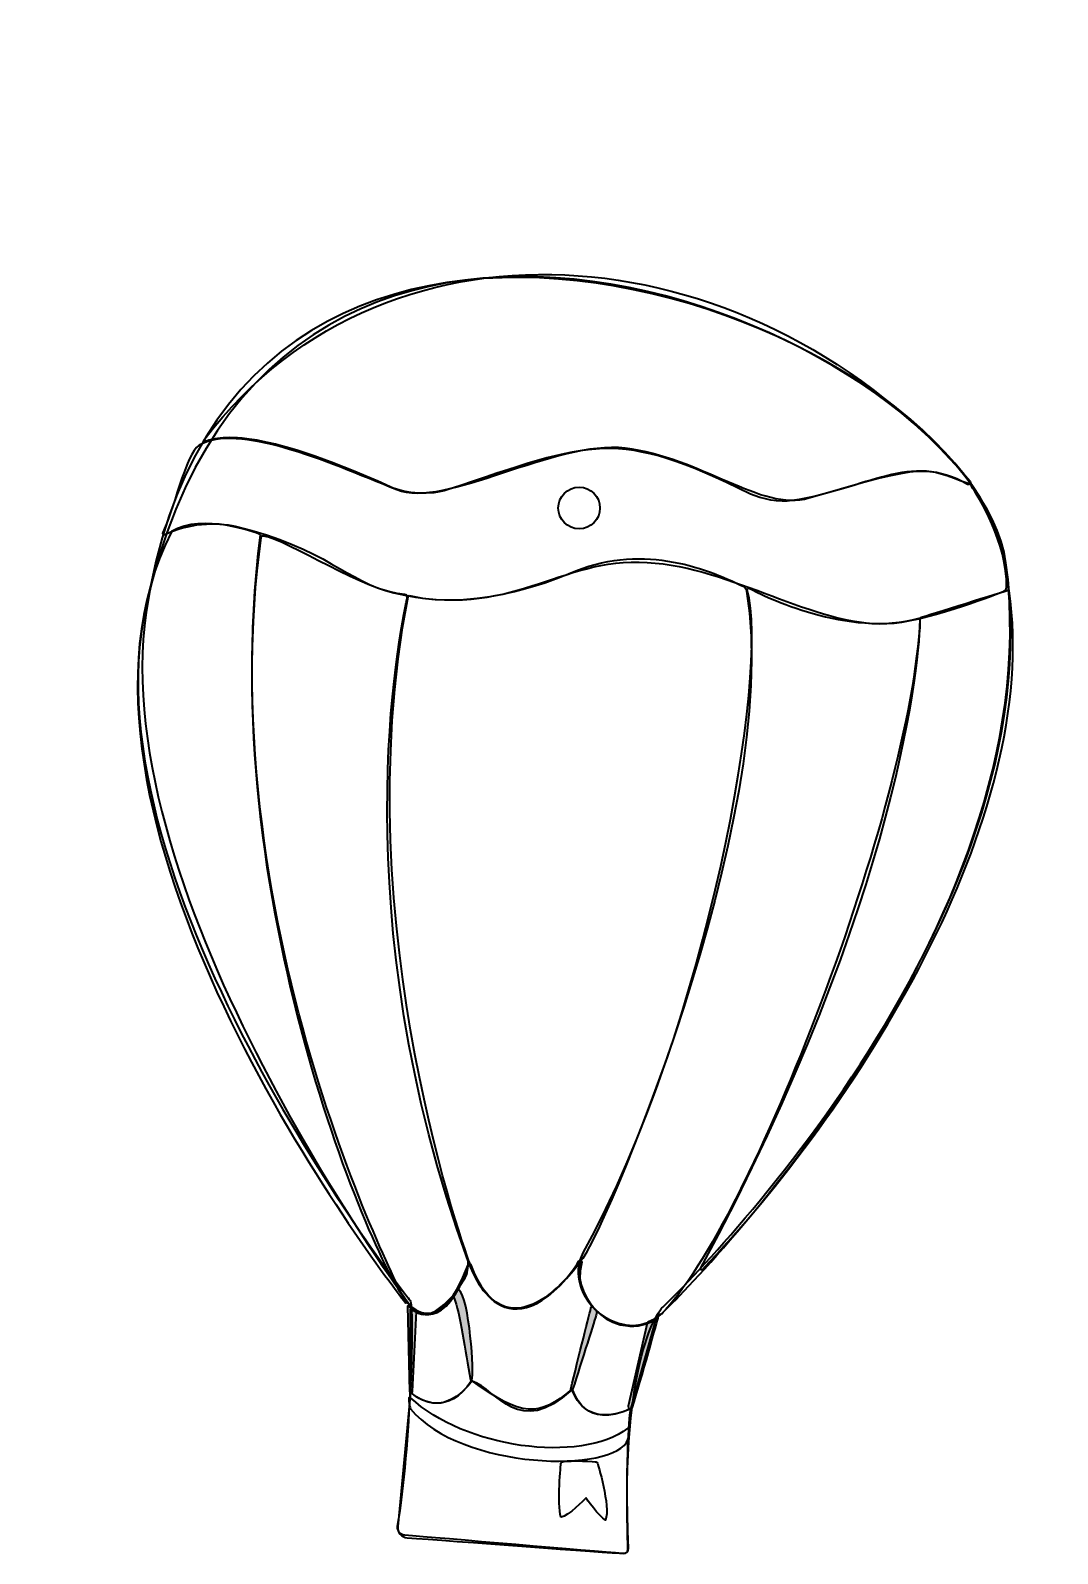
# Model space of a CAD drawing. Header units: centimetres. Extents: x 2.1 to 10.1, y -10.6 to 1.4.
import ezdxf

# ---------------------------------------------------------------- set-up
doc = ezdxf.new("R2010")
doc.units = ezdxf.units.CM
doc.header["$MEASUREMENT"] = 0
doc.layers.add('Layer 1', color=7, linetype='Continuous', lineweight=0)

msp = doc.modelspace()

# ---------------------------------------------------------------- hatches: boundary and pattern name
at = {"layer": 'Layer 1', "transparency": 33554687}
h = msp.add_hatch(color=163, dxfattribs=at)
h.dxf.hatch_style = 2
edge = h.paths.add_edge_path()
edge.add_spline(control_points=[(5.458, -8.494), (5.461, -8.49), (5.464, -8.494), (5.468, -8.496), (5.548, -8.554), (5.591, -9.164), (5.569, -9.196), (5.565, -9.201), (5.56, -9.204), (5.559, -9.198), (5.513, -8.97), (5.482, -8.685), (5.426, -8.548), (5.422, -8.537), (5.426, -8.525), (5.435, -8.517), (5.435, -8.517), (5.458, -8.494), (5.458, -8.494)], knot_values=[0, 0, 0, 0, 1, 1, 1, 2, 2, 2, 3, 3, 3, 4, 4, 4, 5, 5, 5, 6, 6, 6, 6], degree=3, periodic=0)
h = msp.add_hatch(color=163, dxfattribs=at)
h.dxf.hatch_style = 2
edge = h.paths.add_edge_path()
edge.add_spline(control_points=[(5.069, -8.62), (5.069, -8.62), (5.085, -9.289), (5.085, -9.289), (5.085, -9.301), (5.102, -9.301), (5.103, -9.29), (5.103, -9.29), (5.134, -8.663), (5.134, -8.663), (5.134, -8.663), (5.134, -8.663), (5.134, -8.663), (5.131, -8.658), (5.076, -8.623), (5.069, -8.62), (5.069, -8.62), (5.069, -8.62), (5.069, -8.62)], knot_values=[0, 0, 0, 0, 1, 1, 1, 2, 2, 2, 3, 3, 3, 4, 4, 4, 5, 5, 5, 6, 6, 6, 6], degree=3, periodic=0)
h = msp.add_hatch(color=163, dxfattribs=at)
h.dxf.hatch_style = 2
edge = h.paths.add_edge_path()
edge.add_spline(control_points=[(6.513, -8.627), (6.51, -8.623), (6.504, -8.625), (6.503, -8.629), (6.493, -8.664), (6.402, -9.028), (6.342, -9.271), (6.34, -9.281), (6.354, -9.285), (6.357, -9.275), (6.428, -9.051), (6.532, -8.725), (6.544, -8.681), (6.547, -8.67), (6.544, -8.658), (6.536, -8.65), (6.536, -8.65), (6.513, -8.627), (6.513, -8.627)], knot_values=[0, 0, 0, 0, 1, 1, 1, 2, 2, 2, 3, 3, 3, 4, 4, 4, 5, 5, 5, 6, 6, 6, 6], degree=3, periodic=0)
h = msp.add_hatch(color=163, dxfattribs=at)
h.dxf.hatch_style = 2
edge = h.paths.add_edge_path()
edge.add_spline(control_points=[(7.025, -8.71), (7.026, -8.709), (7.027, -8.71), (7.027, -8.711), (7.027, -8.711), (6.888, -9.205), (6.826, -9.413), (6.82, -9.436), (6.787, -9.427), (6.791, -9.405), (6.791, -9.405), (6.94, -8.755), (6.94, -8.755), (6.94, -8.752), (6.943, -8.749), (6.945, -8.748), (6.945, -8.748), (7.025, -8.71), (7.025, -8.71)], knot_values=[0, 0, 0, 0, 1, 1, 1, 2, 2, 2, 3, 3, 3, 4, 4, 4, 5, 5, 5, 6, 6, 6, 6], degree=3, periodic=0)

# ---------------------------------------------------------------- linework, layer by layer
at = {"layer": 'Layer 1', "color": 1, "lineweight": 35}
msp.add_circle((6.408, -2.382), 0.163, dxfattribs=at)
for points, knots in [([(5.087, -8.579), (5.087, -8.579), (2.54, -5.356), (3.019, -3.158), (4.002, 1.352), (9.494, -1.048), (9.746, -2.81), (10.149, -5.631), (7.204, -8.494), (7.053, -8.639), (7.05, -8.641), (6.723, -9.011), (6.794, -10.517), (6.795, -10.54), (6.771, -10.556), (6.748, -10.554), (6.513, -10.535), (5.325, -10.434), (5.042, -10.41), (5.009, -10.407), (4.981, -10.377), (4.986, -10.344), (5.09, -9.73), (5.121, -8.61), (5.087, -8.579)], [0, 0, 0, 0, 1, 1, 1, 2, 2, 2, 3, 3, 3, 4, 4, 4, 5, 5, 5, 6, 6, 6, 7, 7, 7, 8, 8, 8, 8]), ([(9.445, -2.197), (9.46, -2.206), (9.476, -2.187), (9.465, -2.173), (7.816, -0.237), (4.938, 0.067), (3.48, -1.842), (3.474, -1.85), (3.466, -1.867), (3.476, -1.864), (3.588, -1.827), (3.87, -1.735), (4.931, -2.217), (5.051, -2.272), (5.252, -2.282), (5.377, -2.241), (6.525, -1.856), (6.694, -1.754), (7.749, -2.273), (7.834, -2.314), (7.979, -2.339), (8.073, -2.324), (8.669, -2.233), (8.993, -1.939), (9.445, -2.197)], [0, 0, 0, 0, 1, 1, 1, 2, 2, 2, 3, 3, 3, 4, 4, 4, 5, 5, 5, 6, 6, 6, 7, 7, 7, 8, 8, 8, 8]), ([(3.919, -2.612), (3.92, -2.603), (3.93, -2.601), (3.939, -2.602), (4.128, -2.628), (4.742, -3.046), (5.046, -3.057), (5.061, -3.058), (5.066, -3.078), (5.063, -3.092), (5.005, -3.344), (4.546, -5.556), (5.54, -8.271), (5.545, -8.285), (5.532, -8.366), (5.526, -8.38), (5.486, -8.474), (5.243, -8.815), (5.097, -8.637), (5.095, -8.634), (5.069, -8.598), (5.069, -8.598), (4.829, -8.358), (3.534, -5.406), (3.919, -2.612)], [0, 0, 0, 0, 1, 1, 1, 2, 2, 2, 3, 3, 3, 4, 4, 4, 5, 5, 5, 6, 6, 6, 7, 7, 7, 8, 8, 8, 8]), ([(7.741, -3.011), (7.733, -3.007), (7.721, -3.013), (7.723, -3.021), (7.899, -3.656), (7.42, -6.421), (6.44, -8.206), (6.262, -8.53), (6.754, -8.98), (7.05, -8.685), (7.746, -7.988), (9.009, -4.701), (9.073, -3.249), (9.073, -3.247), (9.071, -3.243), (9.068, -3.244), (8.514, -3.398), (7.853, -3.07), (7.741, -3.011)], [0, 0, 0, 0, 1, 1, 1, 2, 2, 2, 3, 3, 3, 4, 4, 4, 5, 5, 5, 6, 6, 6, 6]), ([(5.09, -8.646), (5.09, -8.646), (5.09, -9.28), (5.09, -9.28), (5.09, -9.289), (5.094, -9.299), (5.102, -9.305), (5.178, -9.372), (5.383, -9.475), (5.564, -9.21), (5.566, -9.206), (5.571, -9.205), (5.574, -9.208), (5.961, -9.49), (6.092, -9.49), (6.352, -9.272), (6.353, -9.273), (6.353, -9.273), (6.355, -9.273), (6.462, -9.555), (6.7, -9.469), (6.805, -9.428), (6.808, -9.427), (6.811, -9.423), (6.812, -9.42), (6.812, -9.42), (7.005, -8.731), (7.005, -8.731), (7.006, -8.73), (7.004, -8.729), (7.003, -8.73), (6.592, -8.922), (6.354, -8.469), (6.418, -8.278), (6.419, -8.276), (6.416, -8.274), (6.415, -8.276), (5.831, -9.064), (5.568, -8.352), (5.549, -8.296), (5.548, -8.296), (5.548, -8.296), (5.546, -8.296), (5.364, -8.839), (5.126, -8.67), (5.094, -8.644), (5.093, -8.643), (5.09, -8.644), (5.09, -8.646)], [0, 0, 0, 0, 1, 1, 1, 2, 2, 2, 3, 3, 3, 4, 4, 4, 5, 5, 5, 6, 6, 6, 7, 7, 7, 8, 8, 8, 9, 9, 9, 10, 10, 10, 11, 11, 11, 12, 12, 12, 13, 13, 13, 14, 14, 14, 15, 15, 15, 16, 16, 16, 16]), ([(5.458, -8.494), (5.461, -8.49), (5.464, -8.494), (5.468, -8.496), (5.548, -8.554), (5.591, -9.164), (5.569, -9.196), (5.565, -9.201), (5.56, -9.204), (5.559, -9.198), (5.513, -8.97), (5.482, -8.685), (5.426, -8.548), (5.422, -8.537), (5.426, -8.525), (5.435, -8.517), (5.435, -8.517), (5.458, -8.494), (5.458, -8.494)], [0, 0, 0, 0, 1, 1, 1, 2, 2, 2, 3, 3, 3, 4, 4, 4, 5, 5, 5, 6, 6, 6, 6]), ([(5.069, -8.62), (5.069, -8.62), (5.085, -9.289), (5.085, -9.289), (5.085, -9.301), (5.102, -9.301), (5.103, -9.29), (5.103, -9.29), (5.134, -8.663), (5.134, -8.663), (5.134, -8.663), (5.134, -8.663), (5.134, -8.663), (5.131, -8.658), (5.076, -8.623), (5.069, -8.62), (5.069, -8.62), (5.069, -8.62), (5.069, -8.62)], [0, 0, 0, 0, 1, 1, 1, 2, 2, 2, 3, 3, 3, 4, 4, 4, 5, 5, 5, 6, 6, 6, 6]), ([(6.513, -8.627), (6.51, -8.623), (6.504, -8.625), (6.503, -8.629), (6.493, -8.664), (6.402, -9.028), (6.342, -9.271), (6.34, -9.281), (6.354, -9.285), (6.357, -9.275), (6.428, -9.051), (6.532, -8.725), (6.544, -8.681), (6.547, -8.67), (6.544, -8.658), (6.536, -8.65), (6.536, -8.65), (6.513, -8.627), (6.513, -8.627)], [0, 0, 0, 0, 1, 1, 1, 2, 2, 2, 3, 3, 3, 4, 4, 4, 5, 5, 5, 6, 6, 6, 6]), ([(7.025, -8.71), (7.026, -8.709), (7.027, -8.71), (7.027, -8.711), (7.027, -8.711), (6.888, -9.205), (6.826, -9.413), (6.82, -9.436), (6.787, -9.427), (6.791, -9.405), (6.791, -9.405), (6.94, -8.755), (6.94, -8.755), (6.94, -8.752), (6.943, -8.749), (6.945, -8.748), (6.945, -8.748), (7.025, -8.71), (7.025, -8.71)], [0, 0, 0, 0, 1, 1, 1, 2, 2, 2, 3, 3, 3, 4, 4, 4, 5, 5, 5, 6, 6, 6, 6]), ([(6.789, -9.577), (6.811, -9.561), (6.793, -9.651), (6.789, -9.664), (6.696, -9.933), (5.482, -9.904), (5.09, -9.425), (5.079, -9.41), (5.063, -9.312), (5.09, -9.338), (5.504, -9.73), (6.418, -9.86), (6.789, -9.577)], [0, 0, 0, 0, 1, 1, 1, 2, 2, 2, 3, 3, 3, 4, 4, 4, 4]), ([(6.266, -9.85), (6.266, -9.85), (6.233, -10.171), (6.266, -10.271), (6.266, -10.272), (6.267, -10.273), (6.268, -10.272), (6.324, -10.261), (6.446, -10.138), (6.461, -10.123), (6.461, -10.122), (6.463, -10.122), (6.463, -10.123), (6.463, -10.123), (6.563, -10.269), (6.614, -10.295), (6.614, -10.295), (6.614, -10.295), (6.614, -10.295), (6.657, -10.19), (6.55, -9.846), (6.55, -9.846), (6.55, -9.842), (6.546, -9.839), (6.542, -9.839), (6.542, -9.839), (6.342, -9.825), (6.277, -9.839), (6.273, -9.839), (6.266, -9.844), (6.266, -9.85)], [0, 0, 0, 0, 1, 1, 1, 2, 2, 2, 3, 3, 3, 4, 4, 4, 5, 5, 5, 6, 6, 6, 7, 7, 7, 8, 8, 8, 9, 9, 9, 10, 10, 10, 10])]:
    msp.add_open_spline(points, degree=3, knots=knots, dxfattribs=at)
at = {"layer": 'Layer 1', "color": 83, "lineweight": 35}
msp.add_open_spline([(5.09, -8.619), (5.09, -8.619), (2.695, -5.424), (3.022, -3.198), (3.675, 1.243), (9.51, -0.891), (9.749, -2.85), (10.095, -5.679), (7.207, -8.534), (7.056, -8.679), (7.052, -8.683), (7.045, -8.68), (7.041, -8.684), (6.81, -8.924), (6.317, -8.639), (6.43, -8.279), (6.432, -8.272), (6.407, -8.265), (6.404, -8.271), (6.353, -8.38), (5.831, -9.033), (5.558, -8.293), (5.556, -8.288), (5.541, -8.293), (5.539, -8.299), (5.33, -8.881), (5.09, -8.619), (5.09, -8.619)], degree=3, knots=[0, 0, 0, 0, 1, 1, 1, 2, 2, 2, 3, 3, 3, 4, 4, 4, 5, 5, 5, 6, 6, 6, 7, 7, 7, 8, 8, 8, 9, 9, 9, 9], dxfattribs=at)
at = {"layer": 'Layer 1', "color": 163, "lineweight": 35}
for points, knots in [([(3.436, -1.892), (3.741, -1.718), (4.413, -2.007), (4.982, -2.241), (5.352, -2.393), (6.223, -1.849), (6.767, -1.914), (7.364, -1.986), (7.834, -2.415), (8.204, -2.306), (9.152, -2.027), (9.098, -2.065), (9.45, -2.191), (9.461, -2.195), (9.47, -2.202), (9.476, -2.211), (9.527, -2.288), (9.759, -2.658), (9.75, -3.002), (9.75, -3.016), (9.741, -3.028), (9.729, -3.033), (9.619, -3.076), (9.106, -3.274), (8.813, -3.286), (8.247, -3.307), (7.609, -2.848), (6.941, -2.807), (6.244, -2.763), (5.887, -3.264), (4.96, -3.046), (4.59, -2.959), (4.437, -2.698), (3.719, -2.524), (3.579, -2.49), (3.341, -2.5), (3.168, -2.59), (3.157, -2.595), (3.146, -2.584), (3.152, -2.573), (3.227, -2.435), (3.333, -1.951), (3.436, -1.892)], [0, 0, 0, 0, 1, 1, 1, 2, 2, 2, 3, 3, 3, 4, 4, 4, 5, 5, 5, 6, 6, 6, 7, 7, 7, 8, 8, 8, 9, 9, 9, 10, 10, 10, 11, 11, 11, 12, 12, 12, 13, 13, 13, 14, 14, 14, 14]), ([(5.572, -9.208), (5.766, -9.276), (5.94, -9.661), (6.35, -9.276), (6.351, -9.274), (6.354, -9.275), (6.354, -9.277), (6.366, -9.314), (6.464, -9.586), (6.807, -9.427), (6.808, -9.426), (6.81, -9.427), (6.81, -9.429), (6.805, -9.464), (6.769, -9.739), (6.788, -10.526), (6.788, -10.543), (6.774, -10.556), (6.758, -10.556), (6.643, -10.55), (5.398, -10.458), (5.064, -10.433), (5.019, -10.429), (4.985, -10.389), (4.989, -10.344), (4.989, -10.344), (5.09, -9.298), (5.09, -9.298), (5.09, -9.297), (5.092, -9.296), (5.093, -9.297), (5.34, -9.52), (5.548, -9.238), (5.568, -9.21), (5.569, -9.208), (5.57, -9.208), (5.572, -9.208)], [0, 0, 0, 0, 1, 1, 1, 2, 2, 2, 3, 3, 3, 4, 4, 4, 5, 5, 5, 6, 6, 6, 7, 7, 7, 8, 8, 8, 9, 9, 9, 10, 10, 10, 11, 11, 11, 12, 12, 12, 12])]:
    msp.add_open_spline(points, degree=3, knots=knots, dxfattribs=at)
at = {"layer": 'Layer 1', "color": 107, "lineweight": 35}
for points in [[(3.912, -2.588), (3.914, -2.589), (3.915, -2.59), (3.915, -2.592), (3.523, -5.724), (5.056, -8.593), (5.056, -8.593), (5.056, -8.593), (5.053, -8.599), (5.05, -8.596), (4.802, -8.277), (2.117, -4.748), (3.219, -2.569), (3.219, -2.568), (3.219, -2.567), (3.22, -2.566), (3.467, -2.419), (3.876, -2.574), (3.912, -2.588)], [(9.073, -3.245), (9.073, -3.243), (9.076, -3.242), (9.078, -3.241), (9.132, -3.224), (9.734, -3.034), (9.769, -3.025), (9.77, -3.025), (9.77, -3.026), (9.77, -3.026), (10.032, -4.831), (8.552, -7.095), (7.373, -8.335), (7.37, -8.339), (7.351, -8.337), (7.355, -8.329), (8.922, -5.422), (9.074, -3.525), (9.073, -3.245)]]:
    msp.add_open_spline(points, degree=3, knots=[0, 0, 0, 0, 1, 1, 1, 2, 2, 2, 3, 3, 3, 4, 4, 4, 5, 5, 5, 6, 6, 6, 6], dxfattribs=at)
at = {"layer": 'Layer 1', "color": 223, "lineweight": 35}
msp.add_open_spline([(5.078, -3.067), (5.073, -3.065), (5.071, -3.072), (5.07, -3.077), (4.568, -5.659), (5.553, -8.289), (5.555, -8.293), (5.832, -9.002), (6.31, -8.424), (6.416, -8.274), (6.418, -8.272), (6.418, -8.269), (6.42, -8.268), (6.549, -8.162), (8.008, -4.831), (7.718, -3.032), (7.716, -3.021), (7.71, -3.005), (7.695, -2.997), (7.382, -2.841), (6.876, -2.654), (6.331, -2.894), (6.303, -2.906), (5.635, -3.198), (5.078, -3.067)], degree=3, knots=[0, 0, 0, 0, 1, 1, 1, 2, 2, 2, 3, 3, 3, 4, 4, 4, 5, 5, 5, 6, 6, 6, 7, 7, 7, 8, 8, 8, 8], dxfattribs=at)

doc.saveas('drawing.dxf')
